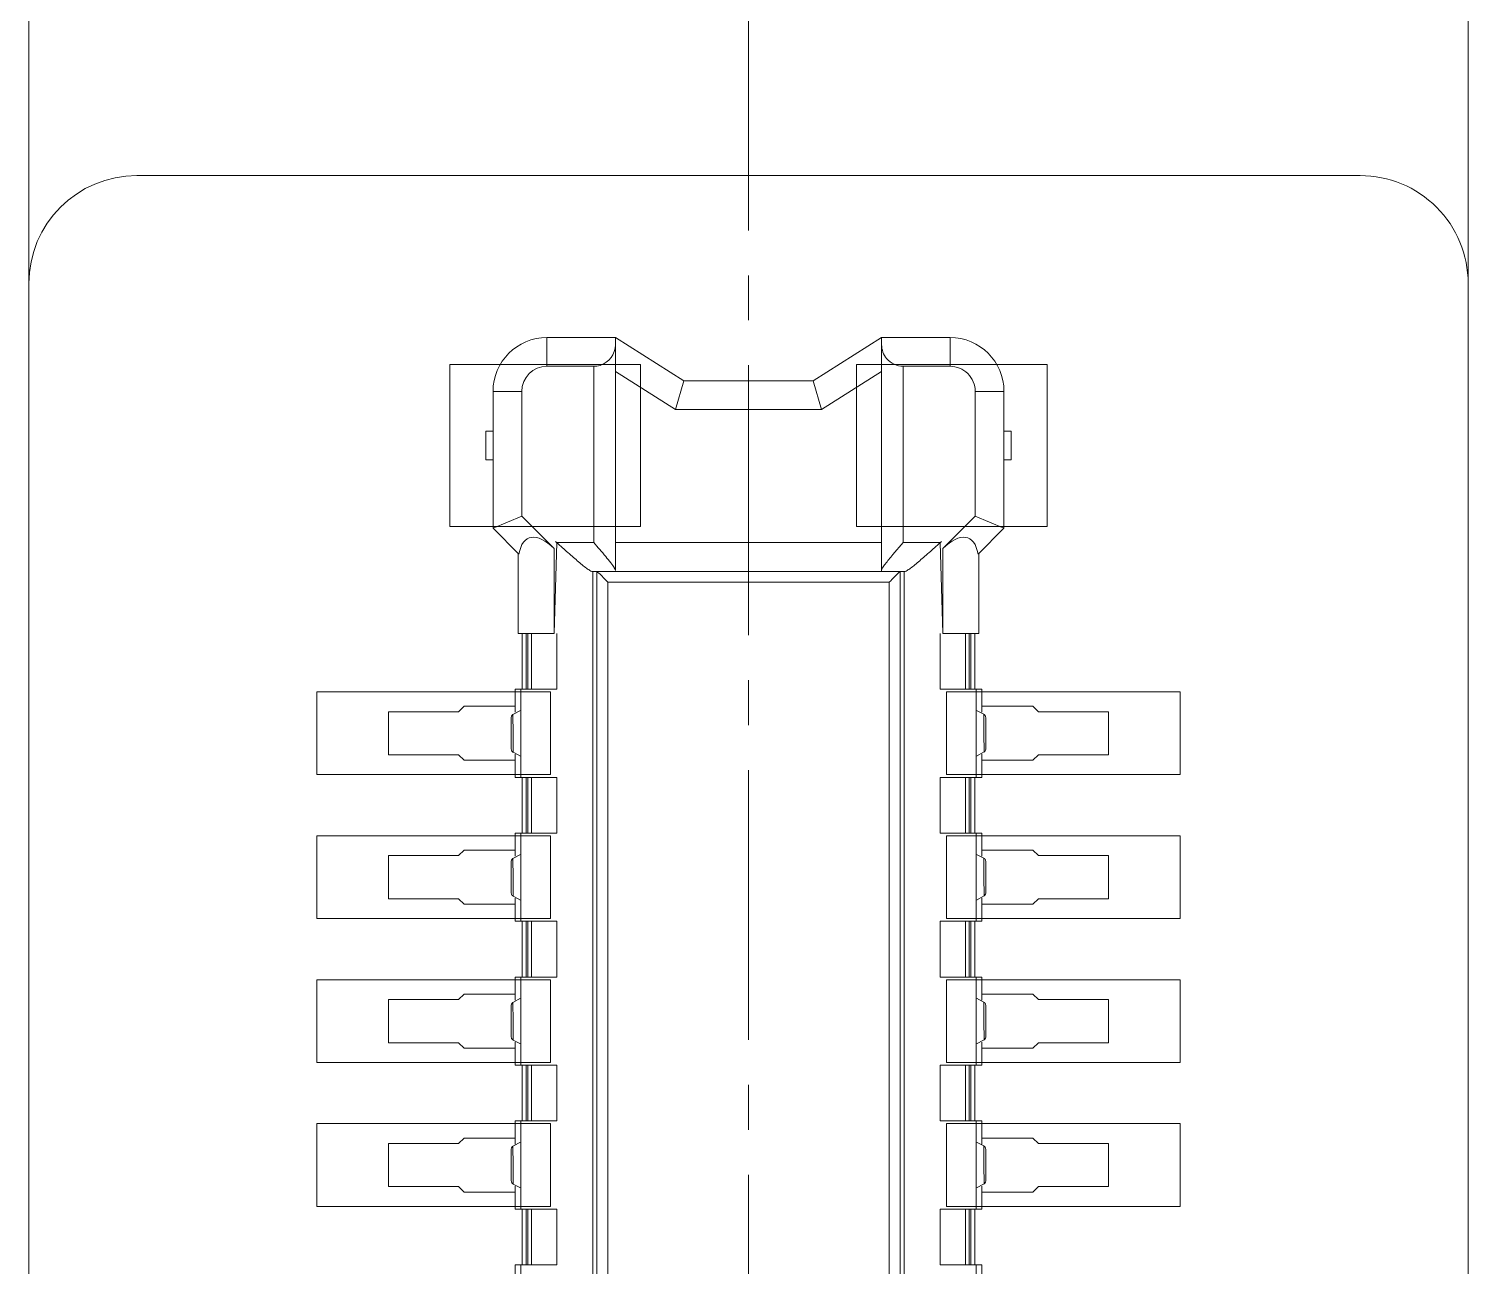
# Model space of a CAD drawing. Header units: millimetres. Extents: x 1167 to 2098, y -78 to 499.
# Drawn here: x 1705.077 to 1709.078, y 240.627 to 244.066 of the extents above; entities that cross this region are included whole.
import ezdxf
from ezdxf.lldxf.tags import DXFTag

# ---------------------------------------------------------------- set-up
doc = ezdxf.new("R2010")
doc.units = ezdxf.units.MM
doc.linetypes.add('CENTER2', pattern=[1.125, 0.75, -0.125, 0.125, -0.125])
doc.layers.get('0').update_dxf_attribs({"lineweight": 5})
doc.layers.add('FPC', color=50, linetype='Continuous', lineweight=5)
doc.layers.add('MFPC', color=50, linetype='Continuous', lineweight=5)
tags = doc.linetypes.add('CENTER', pattern=[0.6, 0.375, -0.075, 0.075, -0.075]).pattern_tags.tags
tags[10:11] = [DXFTag(74, 4), DXFTag(75, 0), DXFTag(340, '0'), DXFTag(46, 1.0), DXFTag(50, 0.0), DXFTag(44, 0.0), DXFTag(45, 0.0)]
tags[8:9] = [DXFTag(74, 4), DXFTag(75, 0), DXFTag(340, '0'), DXFTag(46, 1.0), DXFTag(50, 0.0), DXFTag(44, 0.0), DXFTag(45, 0.0)]
tags[6:7] = [DXFTag(74, 4), DXFTag(75, 0), DXFTag(340, '0'), DXFTag(46, 1.0), DXFTag(50, 0.0), DXFTag(44, 0.0), DXFTag(45, 0.0)]
tags[4:5] = [DXFTag(74, 4), DXFTag(75, 0), DXFTag(340, '0'), DXFTag(46, 1.0), DXFTag(50, 0.0), DXFTag(44, 0.0), DXFTag(45, 0.0)]

# ---------------------------------------------------------------- blocks, each defined once
blk = doc.blocks.new('OK-14GM024-04-A')
at = {"color": 2, "linetype": 'Continuous', "lineweight": 5}
for points in [[(1195.57419379194, 165.6087470486418), (1196.22419379194, 165.608747048642), (1196.22419379194, 165.378747048642), (1195.57419379194, 165.3787470486418)], [(1197.97419379194, 165.3787470486418), (1197.32419379194, 165.378747048642), (1197.32419379194, 165.608747048642), (1197.97419379194, 165.6087470486418)], [(1195.57419379194, 165.208747048642), (1196.22419379194, 165.208747048642), (1196.22419379194, 164.9787470486419), (1195.57419379194, 164.9787470486419)], [(1197.97419379194, 164.9787470486419), (1197.32419379194, 164.9787470486419), (1197.32419379194, 165.208747048642), (1197.97419379194, 165.208747048642)], [(1195.57419379194, 164.8087470486419), (1196.22419379194, 164.8087470486419), (1196.22419379194, 164.5787470486418), (1195.57419379194, 164.5787470486418)], [(1197.97419379194, 164.5787470486418), (1197.32419379194, 164.5787470486418), (1197.32419379194, 164.8087470486419), (1197.97419379194, 164.8087470486419)], [(1195.57419379194, 164.408747048642), (1196.22419379194, 164.408747048642), (1196.22419379194, 164.178747048642), (1195.57419379194, 164.178747048642)], [(1197.97419379194, 164.178747048642), (1197.32419379194, 164.178747048642), (1197.32419379194, 164.408747048642), (1197.97419379194, 164.408747048642)]]:
    blk.add_lwpolyline(points, close=True, dxfattribs=at)
at = {"color": 2, "lineweight": 5}
for points in [[(1196.47419379194, 163.7187675754419), (1196.47419379194, 163.2687675754419), (1195.944193791941, 163.2687675754419), (1195.944193791941, 163.7187675754419)], [(1197.60419379194, 163.7187675754419), (1197.60419379194, 163.2687675754419), (1197.07419379194, 163.2687675754419), (1197.07419379194, 163.7187675754419)]]:
    blk.add_lwpolyline(points, close=True, dxfattribs=at)
at = {"layer": 'FPC', "color": 1, "linetype": 'CENTER2', "lineweight": 5}
blk.add_lwpolyline([(1196.77419379189, 173.0210507434838), (1196.77419379189, 159.9664638806)], dxfattribs=at)
at = {"layer": 'FPC', "color": 7, "linetype": 'Continuous', "lineweight": 5}
for points in [[(1196.34115114114, 163.843766449542), (1196.34115114114, 169.143757312042)], [(1196.35316435524, 169.143757312042), (1196.35316435524, 163.843766449542)], [(1197.19522322854, 163.843757312042), (1197.19522322854, 169.143748174442)], [(1197.20723644264, 169.143748174442), (1197.20723644264, 163.843757312042)], [(1197.17143752314, 169.1199807022419), (1197.16522322294, 169.113757312042), (1196.38316436084, 169.113757312042), (1196.38316436084, 163.873757312042), (1196.37823440464, 163.8688214653419)], [(1197.16522322294, 169.113757312042), (1197.16522322294, 163.873757312042)], [(1196.14134910494, 166.0162573120419), (1196.14134910494, 165.7712573120421)], [(1197.40703847884, 165.7712573120421), (1197.40703847884, 166.0162573120419)], [(1196.12551705874, 165.552089062342), (1196.12551705874, 165.6162573120421), (1196.24121205844, 165.6162573120421), (1196.24121205844, 165.7712573120421), (1196.12551705874, 165.7712573120421), (1196.12551705874, 165.8354255616421)], [(1197.42287052504, 165.8354255616421), (1197.42287052504, 165.7712573120421), (1197.30717552534, 165.7712573120421), (1197.30717552534, 165.6162573120421), (1197.42287052504, 165.6162573120421), (1197.42287052504, 165.552089062342)], [(1196.14543618234, 165.7712573120421), (1196.14543618234, 165.6162573120421)], [(1196.15644181604, 165.6162573120421), (1196.15644181604, 165.7712573120421)], [(1196.16063443834, 165.6162573120421), (1196.16063443834, 165.7712573120421)], [(1196.17130799104, 165.7712573120421), (1196.17130799104, 165.6162573120421)], [(1197.37707959274, 165.6162573120421), (1197.37707959274, 165.7712573120421)], [(1197.38775314544, 165.7712573120421), (1197.38775314544, 165.6162573120421)], [(1197.39194576774, 165.7712573120421), (1197.39194576774, 165.6162573120421)], [(1197.40295140144, 165.6162573120421), (1197.40295140144, 165.7712573120421)], [(1196.14134910494, 165.6162573120421), (1196.14134910494, 165.371257312042)], [(1197.40703847884, 165.371257312042), (1197.40703847884, 165.6162573120421)], [(1196.12551705874, 165.568757312042), (1195.98356861614, 165.568757312042), (1195.96855835274, 165.553747048642), (1195.77419379194, 165.553747048642), (1195.77419379194, 165.4337470486419), (1195.96857887954, 165.4337470486419), (1195.98356861614, 165.4187573120419), (1196.12551705874, 165.4187573120419)], [(1197.42287052504, 165.4187573120419), (1197.56481896764, 165.4187573120419), (1197.57980870424, 165.4337470486419), (1197.77419379194, 165.4337470486419), (1197.77419379194, 165.553747048642), (1197.57982923104, 165.553747048642), (1197.56481896764, 165.568757312042), (1197.42287052504, 165.568757312042)], [(1196.11487535884, 165.5379838102419), (1196.11487535884, 165.4495308137421)], [(1196.14134910494, 165.558191068742), (1196.14203971374, 165.558191068742), (1196.12057225324, 165.546644063342), (1196.12010834114, 165.5291461278418), (1196.11982999384, 165.4941855611419), (1196.11982999384, 165.4767229300419), (1196.11955164664, 165.459272066742), (1196.11908773444, 165.441832971542)], [(1197.40703847884, 165.558191068742), (1197.40634787004, 165.558191068742), (1197.42937072794, 165.545804586342)], [(1197.40703847884, 165.429323555242), (1197.40634787004, 165.429323555242), (1197.42781533054, 165.440870560642), (1197.42827924264, 165.4583684961419), (1197.42855758994, 165.4933290628419), (1197.42855758994, 165.5107916939419), (1197.42883593724, 165.528242557242), (1197.42929984934, 165.545681652442)], [(1197.43351222494, 165.4495308137421), (1197.43351222494, 165.5379838102419)], [(1196.14134910494, 165.429323555242), (1196.14203971374, 165.429323555242), (1196.11901685584, 165.441710037642)], [(1196.12551705874, 165.1520890623419), (1196.12551705874, 165.216257312042), (1196.24121205844, 165.216257312042), (1196.24121205844, 165.371257312042), (1196.12551705874, 165.371257312042), (1196.12551705874, 165.435425561642)], [(1197.42287052504, 165.435425561642), (1197.42287052504, 165.371257312042), (1197.30717552534, 165.371257312042), (1197.30717552534, 165.216257312042), (1197.42287052504, 165.216257312042), (1197.42287052504, 165.1520890623419)], [(1196.14543618234, 165.371257312042), (1196.14543618234, 165.216257312042)], [(1196.15644181604, 165.216257312042), (1196.15644181604, 165.371257312042)], [(1196.16063443834, 165.216257312042), (1196.16063443834, 165.371257312042)], [(1196.17130799104, 165.371257312042), (1196.17130799104, 165.216257312042)], [(1197.37707959274, 165.216257312042), (1197.37707959274, 165.371257312042)], [(1197.38775314544, 165.371257312042), (1197.38775314544, 165.216257312042)], [(1197.39194576774, 165.371257312042), (1197.39194576774, 165.216257312042)], [(1197.40295140144, 165.216257312042), (1197.40295140144, 165.371257312042)], [(1196.14134910494, 165.216257312042), (1196.14134910494, 164.9712573120419)], [(1197.32419379194, 164.9787470486419), (1197.32419379194, 165.208747048642)], [(1197.40703847884, 164.9712573120419), (1197.40703847884, 165.216257312042)], [(1196.12551705874, 165.1687573120419), (1195.98356861614, 165.1687573120419), (1195.96855835274, 165.1537470486419), (1195.77419379194, 165.1537470486419), (1195.77419379194, 165.033747048642), (1195.96857887954, 165.033747048642), (1195.98356861614, 165.018757312042), (1196.12551705874, 165.018757312042)], [(1197.42287052504, 165.018757312042), (1197.56481896764, 165.018757312042), (1197.57980870424, 165.033747048642), (1197.77419379194, 165.033747048642), (1197.77419379194, 165.1537470486419), (1197.57982923104, 165.1537470486419), (1197.56481896764, 165.1687573120419), (1197.42287052504, 165.1687573120419)], [(1196.11487535884, 165.1379838102418), (1196.11487535884, 165.049530813742)], [(1196.14134910494, 165.1581910687419), (1196.14203971374, 165.1581910687419), (1196.12057225324, 165.1466440633419), (1196.12010834114, 165.129146127842), (1196.11982999384, 165.094185561142), (1196.11982999384, 165.076722930042), (1196.11955164664, 165.0592720667419), (1196.11908773444, 165.0418329715419)], [(1197.40703847884, 165.1581910687419), (1197.40634787004, 165.1581910687419), (1197.42937072794, 165.1458045863419)], [(1197.40703847884, 165.0293235552419), (1197.40634787004, 165.0293235552419), (1197.42781533054, 165.0408705606419), (1197.42827924264, 165.0583684961418), (1197.42855758994, 165.093329062842), (1197.42855758994, 165.110791693942), (1197.42883593724, 165.1282425572419), (1197.42929984934, 165.1456816524419)], [(1197.43351222494, 165.049530813742), (1197.43351222494, 165.1379838102418)], [(1196.14134910494, 165.0293235552419), (1196.14203971374, 165.0293235552419), (1196.11901685584, 165.0417100376419)], [(1196.12551705874, 164.7520890623421), (1196.12551705874, 164.8162573120419), (1196.24121205844, 164.8162573120419), (1196.24121205844, 164.9712573120419), (1196.12551705874, 164.9712573120419), (1196.12551705874, 165.0354255616419)], [(1197.42287052504, 165.0354255616419), (1197.42287052504, 164.9712573120419), (1197.30717552534, 164.9712573120419), (1197.30717552534, 164.8162573120419), (1197.42287052504, 164.8162573120419), (1197.42287052504, 164.7520890623421)], [(1196.14543618234, 164.9712573120419), (1196.14543618234, 164.8162573120419)], [(1196.15644181604, 164.8162573120419), (1196.15644181604, 164.9712573120419)], [(1196.16063443834, 164.8162573120419), (1196.16063443834, 164.9712573120419)], [(1196.17130799104, 164.9712573120419), (1196.17130799104, 164.8162573120419)], [(1197.37707959274, 164.8162573120419), (1197.37707959274, 164.9712573120419)], [(1197.38775314544, 164.9712573120419), (1197.38775314544, 164.8162573120419)], [(1197.39194576774, 164.9712573120419), (1197.39194576774, 164.8162573120419)], [(1197.40295140144, 164.8162573120419), (1197.40295140144, 164.9712573120419)], [(1196.14134910494, 164.8162573120419), (1196.14134910494, 164.571257312042)], [(1197.32419379194, 164.5787470486418), (1197.32419379194, 164.8087470486419)], [(1197.40703847884, 164.571257312042), (1197.40703847884, 164.8162573120419)], [(1196.12551705874, 164.768757312042), (1195.98356861614, 164.768757312042), (1195.96855835274, 164.753747048642), (1195.77419379194, 164.753747048642), (1195.77419379194, 164.6337470486419), (1195.96857887954, 164.6337470486419), (1195.98356861614, 164.6187573120419), (1196.12551705874, 164.6187573120419)], [(1197.42287052504, 164.6187573120419), (1197.56481896764, 164.6187573120419), (1197.57980870424, 164.6337470486419), (1197.77419379194, 164.6337470486419), (1197.77419379194, 164.753747048642), (1197.57982923104, 164.753747048642), (1197.56481896764, 164.768757312042), (1197.42287052504, 164.768757312042)], [(1196.11487535884, 164.737983810242), (1196.11487535884, 164.6495308137419)], [(1196.14134910494, 164.758191068742), (1196.14203971374, 164.758191068742), (1196.12057225324, 164.746644063342), (1196.12010834114, 164.7291461278419), (1196.11982999384, 164.6941855611419), (1196.11982999384, 164.6767229300419), (1196.11955164664, 164.659272066742), (1196.11908773444, 164.641832971542)], [(1197.40703847884, 164.758191068742), (1197.40634787004, 164.758191068742), (1197.42937072794, 164.745804586342)], [(1197.40703847884, 164.6293235552419), (1197.40634787004, 164.6293235552419), (1197.42781533054, 164.640870560642), (1197.42827924264, 164.658368496142), (1197.42855758994, 164.6933290628419), (1197.42855758994, 164.7107916939419), (1197.42883593724, 164.7282425572419), (1197.42929984934, 164.745681652442)], [(1197.43351222494, 164.6495308137419), (1197.43351222494, 164.737983810242)], [(1196.14134910494, 164.6293235552419), (1196.14203971374, 164.6293235552419), (1196.11901685584, 164.641710037642)], [(1196.12551705874, 164.352089062342), (1196.12551705874, 164.416257312042), (1196.24121205844, 164.416257312042), (1196.24121205844, 164.571257312042), (1196.12551705874, 164.571257312042), (1196.12551705874, 164.635425561642)], [(1197.42287052504, 164.635425561642), (1197.42287052504, 164.571257312042), (1197.30717552534, 164.571257312042), (1197.30717552534, 164.416257312042), (1197.42287052504, 164.416257312042), (1197.42287052504, 164.352089062342)], [(1196.14543618234, 164.571257312042), (1196.14543618234, 164.416257312042)], [(1196.15644181604, 164.416257312042), (1196.15644181604, 164.571257312042)], [(1196.16063443834, 164.416257312042), (1196.16063443834, 164.571257312042)], [(1196.17130799104, 164.571257312042), (1196.17130799104, 164.416257312042)], [(1197.37707959274, 164.416257312042), (1197.37707959274, 164.571257312042)], [(1197.38775314544, 164.571257312042), (1197.38775314544, 164.416257312042)], [(1197.39194576774, 164.571257312042), (1197.39194576774, 164.416257312042)], [(1197.40295140144, 164.416257312042), (1197.40295140144, 164.571257312042)], [(1196.14134910494, 164.416257312042), (1196.14134910494, 164.1712573120419)], [(1197.40703847884, 164.1712573120419), (1197.40703847884, 164.416257312042)], [(1196.12551705874, 164.3687573120419), (1195.98356861614, 164.3687573120419), (1195.96855835274, 164.3537470486419), (1195.77419379194, 164.3537470486419), (1195.77419379194, 164.233747048642), (1195.96857887954, 164.233747048642), (1195.98356861614, 164.218757312042), (1196.12551705874, 164.218757312042)], [(1197.42287052504, 164.218757312042), (1197.56481896764, 164.218757312042), (1197.57980870424, 164.233747048642), (1197.77419379194, 164.233747048642), (1197.77419379194, 164.3537470486419), (1197.57982923104, 164.3537470486419), (1197.56481896764, 164.3687573120419), (1197.42287052504, 164.3687573120419)], [(1196.11487535884, 164.3379838102419), (1196.11487535884, 164.249530813742)], [(1196.14134910494, 164.3581910687419), (1196.14203971374, 164.3581910687419), (1196.12057225324, 164.346644063342), (1196.12010834114, 164.329146127842), (1196.11982999384, 164.2941855611421), (1196.11982999384, 164.2767229300418), (1196.11955164664, 164.2592720667419), (1196.11908773444, 164.241832971542)], [(1197.40703847884, 164.3581910687419), (1197.40634787004, 164.3581910687419), (1197.42937072794, 164.345804586342)], [(1197.40703847884, 164.229323555242), (1197.40634787004, 164.229323555242), (1197.42781533054, 164.240870560642), (1197.42827924264, 164.2583684961419), (1197.42855758994, 164.2933290628418), (1197.42855758994, 164.3107916939421), (1197.42883593724, 164.328242557242), (1197.42929984934, 164.345681652442)], [(1197.43351222494, 164.249530813742), (1197.43351222494, 164.3379838102419)], [(1196.14134910494, 164.229323555242), (1196.14203971374, 164.229323555242), (1196.11901685584, 164.241710037642)], [(1196.24121205844, 164.0162573120419), (1196.24121205844, 164.1712573120419), (1196.12551705874, 164.1712573120419), (1196.12551705874, 164.2354255616419)], [(1197.42287052504, 164.2354255616419), (1197.42287052504, 164.1712573120419), (1197.30717552534, 164.1712573120419), (1197.30717552534, 164.0162573120419)], [(1196.14543618234, 164.1712573120419), (1196.14543618234, 164.0162573120419)], [(1196.15644181604, 164.0162573120419), (1196.15644181604, 164.1712573120419)], [(1196.16063443834, 164.0162573120419), (1196.16063443834, 164.1712573120419)], [(1196.17130799104, 164.1712573120419), (1196.17130799104, 164.0162573120419)], [(1197.37707959274, 164.0162573120419), (1197.37707959274, 164.1712573120419)], [(1197.38775314544, 164.1712573120419), (1197.38775314544, 164.0162573120419)], [(1197.39194576774, 164.1712573120419), (1197.39194576774, 164.0162573120419)], [(1197.40295140144, 164.0162573120419), (1197.40295140144, 164.1712573120419)], [(1196.13419379184, 163.7937573115421), (1196.13419379184, 164.0162573120419), (1196.23419379184, 164.0162573120419)], [(1197.31419379194, 164.0162573120419), (1197.41419379194, 164.0162573120419), (1197.41419379194, 163.7937573115421)], [(1197.16928989384, 163.8696947203418), (1197.16522322294, 163.873757312042), (1196.38316436084, 163.873757312042)], [(1197.20919593564, 163.843757312042), (1196.33919164814, 163.843757312042)], [(1196.40419379194, 163.8412169789419), (1196.40419379194, 163.193757312042)], [(1196.13621420214, 163.7957777218419), (1196.06419379194, 163.723757312242)], [(1197.48419379194, 163.723757312242), (1197.41217338164, 163.7957777218419)], [(1196.40419379194, 163.7637573120419), (1197.14419379194, 163.7637573120419)], [(1196.14419379194, 163.690620226942), (1196.14419379194, 163.343757312042)], [(1197.40419379194, 163.343757312042), (1197.40419379194, 163.690620226942)], [(1196.57104575824, 163.393757311942), (1196.40419379194, 163.288377122642)], [(1197.14419379194, 163.2883771227418), (1196.97734182554, 163.393757311942)], [(1196.95419379184, 163.313757311942), (1196.59419379194, 163.313757311942)], [(1196.21419379194, 163.193757312042), (1196.21419379194, 163.2737573120419)], [(1197.33419379194, 163.2737573120419), (1197.33419379194, 163.193757312042)]]:
    blk.add_lwpolyline(points, dxfattribs=at)
at = {"layer": 'FPC', "linetype": 'Continuous', "lineweight": 5}
for points in [[(1196.22419379194, 165.6087470486418), (1196.22419379194, 165.3787470486418)], [(1197.32419379194, 165.3787470486418), (1197.32419379194, 165.6087470486418)], [(1196.22419379194, 165.208747048642), (1196.22419379194, 164.9787470486419)], [(1196.22419379194, 164.8087470486419), (1196.22419379194, 164.5787470486418)], [(1196.22419379194, 164.408747048642), (1196.22419379194, 164.178747048642)], [(1197.32419379194, 164.178747048642), (1197.32419379194, 164.408747048642)]]:
    blk.add_lwpolyline(points, dxfattribs=at)
at = {"layer": 'FPC', "color": 7, "linetype": 'Continuous', "lineweight": 5}
blk.add_lwpolyline([(1196.23419379184, 164.0162573120419), (1196.23419379184, 163.780620226142), (1196.14419379194, 163.690620226942), (1196.06419379194, 163.723757312242), (1196.06419379194, 163.343757312042), (1196.14419379194, 163.343757312042, 0.414213562373095), (1196.21419379194, 163.2737573120421), (1196.34419379194, 163.2737573120419), (1196.34419379194, 163.7637573120419), (1196.24121205844, 163.7637573120419)], format="xyb", close=True, dxfattribs=at)
for points in [[(1197.17562723044, 163.7970067731419), (1197.20419379194, 163.7637573120419), (1197.30717552534, 163.7637573120419), (1197.31419379194, 164.0162573120419), (1197.31419379194, 163.780620226142), (1197.40419379194, 163.690620226942), (1197.48419379194, 163.723757312242), (1197.48419379194, 163.343757312042, -0.414213562373095), (1197.33419379194, 163.193757312042), (1197.14419379194, 163.193757312042), (1197.14419379194, 163.843757312042)], [(1197.20419379074, 163.7637573120419), (1197.20419379074, 163.2737573120419), (1197.33419379194, 163.2737573120421, 0.414213562373095), (1197.40419379194, 163.343757312042), (1197.48419379194, 163.343757312042)], [(1196.06419379194, 163.343757312042, 0.414213562373095), (1196.21419379194, 163.193757312042), (1196.40419379194, 163.193757312042), (1196.59419379194, 163.313757311942), (1196.57104575824, 163.393757311942), (1196.97734182554, 163.393757311942), (1196.95419379184, 163.313757311942), (1197.14419379194, 163.193757312042)]]:
    blk.add_lwpolyline(points, format="xyb", dxfattribs=at)
at = {"layer": 'FPC', "lineweight": 5}
for points in [[(1196.06419379194, 163.5337573120413), (1196.04419379194, 163.5337573120413), (1196.04419379194, 163.4537573120413), (1196.06419379194, 163.4537573120413)], [(1197.48419379204, 163.533757312041), (1197.50419379204, 163.533757312041), (1197.50419379204, 163.453757312041), (1197.48419379204, 163.453757312041)]]:
    blk.add_lwpolyline(points, dxfattribs=at)
at = {"layer": 'FPC', "color": 7, "linetype": 'Continuous', "lineweight": 5}
for centre, major_axis, ratio, start_param, end_param in [((1196.23419379184, 163.922041581742), (-0.07071067810000004, -0.170710677), 0.4142135652, -0.5840402426, 0.7853981634), ((1197.31419379194, 163.922041581742), (0.07071067809999997, -0.170710677), 0.4142135652, -0.7853981634, 0.5840402426), ((1196.34419379194, 163.2137573120419), (-1.332267629550188e-17, -0.06), 1, 2.8477247769, 3.1415926536), ((1196.34419379194, 163.2137573120419), (0.06, -1.332267629550188e-17), 1, 0, 1.2769284501)]:
    blk.add_ellipse(centre, major_axis=major_axis, ratio=ratio, start_param=start_param, end_param=end_param, dxfattribs=at)
for points, knots in [([(1196.12067596794, 165.5467113130419), (1196.11978964234, 165.5462271888421), (1196.11684518804, 165.544150931642), (1196.11506516914, 165.5405483191419), (1196.11487535884, 165.537983809342)], [0, 0, 0, 0, 0.2819878521, 1, 1, 1, 1]), ([(1197.43351222494, 165.537983809342), (1197.43335261914, 165.540140230542), (1197.43210439164, 165.543121674642), (1197.42994355574, 165.5451843784419), (1197.42929984934, 165.545681652442)], [0, 0, 0, 0, 0.7266513943999999, 1, 1, 1, 1]), ([(1196.11487535884, 165.449530814642), (1196.11503496464, 165.447374393442), (1196.11628319214, 165.444392949342), (1196.11844402804, 165.4423302455421), (1196.11908773444, 165.441832971542)], [0, 0, 0, 0, 0.7266513943999999, 1, 1, 1, 1]), ([(1197.42771161584, 165.4408033109419), (1197.42859794144, 165.4412874351419), (1197.43154239574, 165.443363692342), (1197.43332241464, 165.4469663048419), (1197.43351222494, 165.449530814642)], [0, 0, 0, 0, 0.2819878521, 1, 1, 1, 1]), ([(1196.12067596794, 165.146711313042), (1196.11978964234, 165.146227188842), (1196.11684518804, 165.1441509316419), (1196.11506516914, 165.140548319142), (1196.11487535884, 165.1379838093419)], [0, 0, 0, 0, 0.2819878521, 1, 1, 1, 1]), ([(1197.43351222494, 165.1379838093419), (1197.43335261914, 165.1401402305419), (1197.43210439164, 165.1431216746421), (1197.42994355574, 165.1451843784419), (1197.42929984934, 165.1456816524419)], [0, 0, 0, 0, 0.7266513943999999, 1, 1, 1, 1]), ([(1196.11487535884, 165.0495308146419), (1196.11503496464, 165.0473743934419), (1196.11628319214, 165.044392949342), (1196.11844402804, 165.042330245542), (1196.11908773444, 165.0418329715419)], [0, 0, 0, 0, 0.7266513943999999, 1, 1, 1, 1]), ([(1197.42771161584, 165.040803310942), (1197.42859794144, 165.0412874351421), (1197.43154239574, 165.0433636923419), (1197.43332241464, 165.046966304842), (1197.43351222494, 165.0495308146419)], [0, 0, 0, 0, 0.2819878521, 1, 1, 1, 1]), ([(1196.12067596794, 164.7467113130419), (1196.11978964234, 164.7462271888419), (1196.11684518804, 164.744150931642), (1196.11506516914, 164.7405483191419), (1196.11487535884, 164.737983809342)], [0, 0, 0, 0, 0.2819878521, 1, 1, 1, 1]), ([(1197.43351222494, 164.737983809342), (1197.43335261914, 164.740140230542), (1197.43210439164, 164.743121674642), (1197.42994355574, 164.745184378442), (1197.42929984934, 164.745681652442)], [0, 0, 0, 0, 0.7266513943999999, 1, 1, 1, 1]), ([(1196.11487535884, 164.649530814642), (1196.11503496464, 164.6473743934419), (1196.11628319214, 164.6443929493419), (1196.11844402804, 164.6423302455419), (1196.11908773444, 164.641832971542)], [0, 0, 0, 0, 0.7266513943999999, 1, 1, 1, 1]), ([(1197.42771161584, 164.6408033109419), (1197.42859794144, 164.641287435142), (1197.43154239574, 164.6433636923421), (1197.43332241464, 164.646966304842), (1197.43351222494, 164.649530814642)], [0, 0, 0, 0, 0.2819878521, 1, 1, 1, 1]), ([(1196.12067596794, 164.3467113130421), (1196.11978964234, 164.346227188842), (1196.11684518804, 164.3441509316419), (1196.11506516914, 164.340548319142), (1196.11487535884, 164.3379838093419)], [0, 0, 0, 0, 0.2819878521, 1, 1, 1, 1]), ([(1197.43351222494, 164.3379838093419), (1197.43335261914, 164.3401402305419), (1197.43210439164, 164.3431216746419), (1197.42994355574, 164.3451843784419), (1197.42929984934, 164.345681652442)], [0, 0, 0, 0, 0.7266513943999999, 1, 1, 1, 1]), ([(1196.11487535884, 164.249530814642), (1196.11503496464, 164.247374393442), (1196.11628319214, 164.244392949342), (1196.11844402804, 164.242330245542), (1196.11908773444, 164.241832971542)], [0, 0, 0, 0, 0.7266513943999999, 1, 1, 1, 1]), ([(1197.42771161584, 164.2408033109421), (1197.42859794144, 164.2412874351419), (1197.43154239574, 164.243363692342), (1197.43332241464, 164.2469663048421), (1197.43351222494, 164.249530814642)], [0, 0, 0, 0, 0.2819878521, 1, 1, 1, 1]), ([(1196.35316892754, 163.8439027339421), (1196.35404661334, 163.8447806576419), (1196.36266045084, 163.8528226480419), (1196.37078972064, 163.861359981642), (1196.37823440464, 163.8688214653419)], [0, 0, 0, 0, 0.1053674256, 1, 1, 1, 1]), ([(1197.19507776164, 163.843761881142), (1197.19416057634, 163.8446793149419), (1197.18583571574, 163.8535890214418), (1197.17700026974, 163.8619990944419), (1197.16928989384, 163.8696947203418)], [0, 0, 0, 0, 0.1064125396, 1, 1, 1, 1]), ([(1196.23770556234, 163.760742496042), (1196.24803185134, 163.769981450542), (1196.26341395784, 163.783672281442), (1196.28368777744, 163.801525394942), (1196.29802445904, 163.8140707635418), (1196.31125359074, 163.8252349828419), (1196.32288125904, 163.8345258540419), (1196.33189689534, 163.8404493267419), (1196.33737093734, 163.843757312042), (1196.33952577354, 163.843757312042)], [0, 0, 0, 0, 0.3153802759, 0.4686623268, 0.6149785956, 0.748700184, 0.8635693184000001, 0.9509534013, 1, 1, 1, 1]), ([(1196.34419379194, 163.7637573120419), (1196.35531134804, 163.776594760142), (1196.37141970464, 163.795077897342), (1196.39060117844, 163.8185860978419), (1196.39865187054, 163.829347652942), (1196.40157120824, 163.834435850242)], [0, 0, 0, 0, 0.5592297158, 0.8068257346, 1, 1, 1, 1]), ([(1196.40157120824, 163.834435850242), (1196.40195834224, 163.8351105970419), (1196.40308650454, 163.8372359135419), (1196.40419379194, 163.839562449542), (1196.40419379194, 163.8412169789419)], [0, 0, 0, 0, 0.3198086903, 1, 1, 1, 1]), ([(1197.14419379194, 163.8412169789419), (1197.14419379194, 163.8386431853419), (1197.14799725094, 163.832377590642), (1197.15469928534, 163.8225361780419), (1197.16452677434, 163.810255341042), (1197.17175938644, 163.801582650342), (1197.17562723044, 163.7970067731419)], [0, 0, 0, 0, 0.141578376, 0.3770943295, 0.6704179147, 1, 1, 1, 1]), ([(1197.20886181024, 163.843757312042), (1197.21101663124, 163.843757312042), (1197.21649064004, 163.840449426142), (1197.22550621434, 163.834526024142), (1197.23713380774, 163.8252351640419), (1197.25036294174, 163.814070906142), (1197.26469969384, 163.8015254861421), (1197.28497358704, 163.7836723399421), (1197.30035571944, 163.769981484242), (1197.31068202144, 163.760742518142)], [0, 0, 0, 0, 0.0490462517, 0.1364292611, 0.251297431, 0.3850196538, 0.531336852, 0.6846193267, 1, 1, 1, 1]), ([(1197.20419378964, 163.2737573120419), (1197.18727409304, 163.2737573116419), (1197.15500387394, 163.2591403490419), (1197.14419379194, 163.227447008042), (1197.14419379194, 163.2137573120419)], [0, 0, 0, 0, 0.5527615927, 1, 1, 1, 1])]:
    blk.add_open_spline(points, degree=3, knots=knots, dxfattribs=at)

msp = doc.modelspace()

# ---------------------------------------------------------------- linework, layer by layer
at = {"layer": 'FPC', "color": 4, "lineweight": 5}
msp.add_lwpolyline([(1705.077517232498, 236.4579963471497), (1705.077517232498, 243.3579963471498, -0.4142135623726788), (1705.377517232498, 243.6579963471497), (1708.777517232498, 243.6579963471497, -0.4142135623732338), (1709.077517232498, 243.3579963471498), (1709.077517232498, 236.4579963471497, -0.4142135623727343), (1708.777517232498, 236.1579963471499), (1705.377517232498, 236.1579963471497, -0.4142135623730118)], format="xyb", close=True, dxfattribs=at)
at = {"layer": 'MFPC', "lineweight": 5}
msp.add_lwpolyline([(1709.0775172325, 268.6714028993572), (1709.077517232498, 236.4579963471497, -0.414213562373095), (1708.777517232498, 236.1579963471502), (1705.377517232498, 236.1579963471497, -0.4142135623728731), (1705.077517232499, 236.4579963471497), (1705.077517232499, 268.6714028993571, 0.4142135623730118)], format="xyb", dxfattribs=at)

# ---------------------------------------------------------------- block references
at = {"layer": 'FPC', "color": 1, "linetype": 'CENTER', "lineweight": 5, "xscale": -1, "rotation": 180}
msp.add_blockref('OK-14GM024-04-A', (510.3033234406082, 406.4017536591916), dxfattribs=at)

doc.saveas('drawing.dxf')
